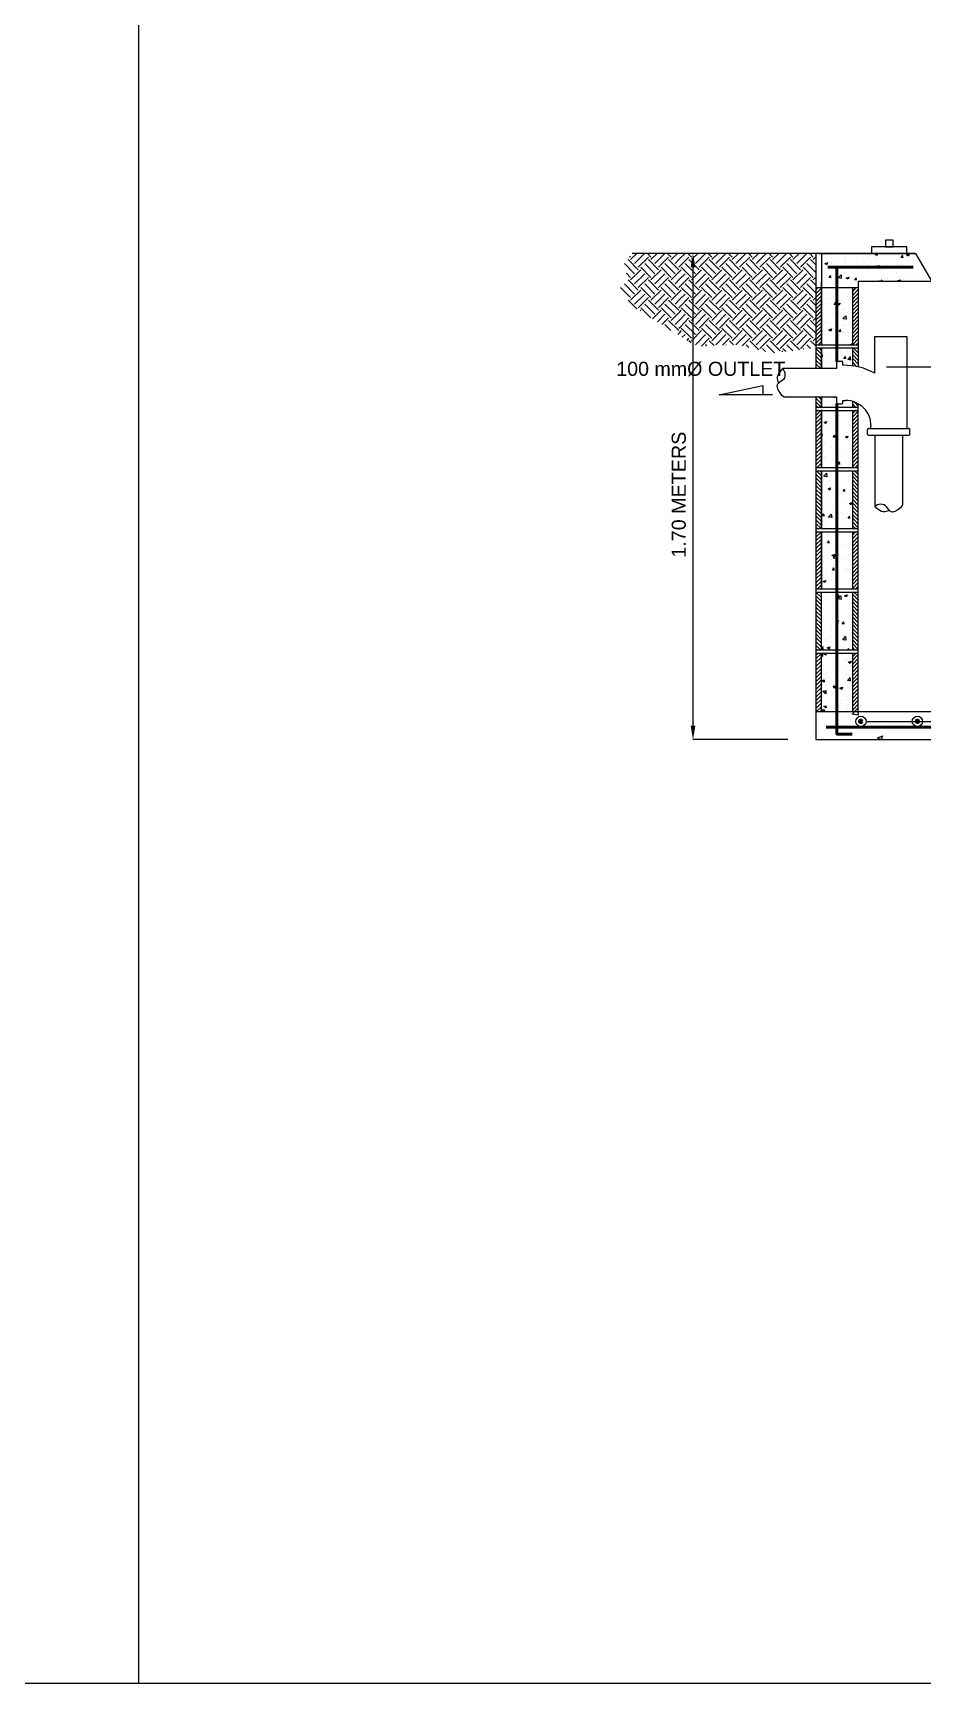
# Model space of a CAD drawing. Header units: millimetres. Extents: x 2391 to 3323, y 1596 to 2537.
# Drawn here: x 3003.3 to 3057.2, y 1595.5 to 1695.5 of the extents above; entities that cross this region are included whole.
import ezdxf

# ---------------------------------------------------------------- set-up
doc = ezdxf.new("R2010")
doc.units = ezdxf.units.MM
for name, color, linetype in [('Concrete slab piping', 201, 'Continuous'), ('LOCATION MAP', 101, 'Continuous'), ('OUTLINE', 7, 'Continuous'), ('PIPES', 20, 'Continuous'), ('REINF. BARS', 7, 'Continuous'), ('TEXT', 130, 'Continuous')]:
    doc.layers.add(name, color=color, linetype=linetype)
doc.layers.add('HATCHES', color=7, linetype='Continuous', true_color=0xe6ac00)
doc.styles.add('PDF Arial', font='arial.ttf')
doc.styles.add('PDF Swis721 BT', font='swiss.ttf')

msp = doc.modelspace()

# ---------------------------------------------------------------- linework, layer by layer
at = {"color": 11, "true_color": 0xf27172}
for p, q in [((3009.654, 2060.459), (3009.654, 1595.546)), ((2684.734, 1595.546), (3323.401, 1595.546))]:
    msp.add_line(p, q, dxfattribs=at)
at = {"layer": 'Concrete slab piping', "lineweight": 25}
for points in [[(3054.895, 1682.519), (3055.358, 1682.519), (3055.358, 1682.925), (3054.895, 1682.925)], [(3054.04, 1682.128), (3056.198, 1682.128), (3056.198, 1682.519), (3054.04, 1682.519)]]:
    msp.add_lwpolyline(points, close=True, dxfattribs=at)
for points in [[(3050.681, 1682.128), (3039.547, 1682.128)], [(3048.973, 1682.128), (3043.225, 1682.128)], [(3050.87, 1682.128), (3056.705, 1682.128), (3050.681, 1682.128), (3050.681, 1675.164)], [(3051.029, 1682.128), (3051.029, 1676.597), (3051.029, 1680.42)], [(3051.333, 1682.056), (3051.333, 1682.056)], [(3056.705, 1682.128), (3057.704, 1680.42), (3053.244, 1680.42), (3053.244, 1675.251)], [(3051.304, 1680.116), (3051.304, 1680.116)]]:
    msp.add_lwpolyline(points, dxfattribs=at)
at = {"layer": 'HATCHES', "lineweight": 25}
for points in [[(3039.46, 1681.897), (3039.388, 1681.969)], [(3039.46, 1681.752), (3039.837, 1682.128)], [(3039.692, 1681.52), (3040.3, 1682.128)], [(3039.923, 1681.289), (3040.546, 1681.897)], [(3040.691, 1681.897), (3040.474, 1682.128)], [(3040.691, 1681.752), (3041.067, 1682.128)], [(3040.922, 1681.52), (3041.531, 1682.128)], [(3041.154, 1681.289), (3041.762, 1681.897)], [(3041.922, 1681.897), (3041.704, 1682.128)], [(3041.922, 1681.752), (3042.298, 1682.128)], [(3042.153, 1681.52), (3042.428, 1681.795), (3042.761, 1682.128)], [(3042.385, 1681.289), (3042.428, 1681.332), (3042.993, 1681.897)], [(3043.152, 1681.897), (3042.921, 1682.128)], [(3043.152, 1681.752), (3043.529, 1682.128)], [(3043.384, 1681.52), (3043.992, 1682.128)], [(3043.616, 1681.289), (3044.224, 1681.897)], [(3044.383, 1681.897), (3044.151, 1682.128)], [(3044.383, 1681.752), (3044.759, 1682.128)], [(3044.615, 1681.52), (3045.223, 1682.128)], [(3044.846, 1681.289), (3045.454, 1681.897)], [(3045.614, 1681.897), (3045.382, 1682.128)], [(3045.614, 1681.752), (3045.99, 1682.128)], [(3045.831, 1681.52), (3046.439, 1682.128)], [(3046.063, 1681.289), (3046.685, 1681.897)], [(3046.83, 1681.897), (3046.613, 1682.128)], [(3046.83, 1681.752), (3047.206, 1682.128)], [(3047.062, 1681.52), (3047.67, 1682.128)], [(3047.293, 1681.289), (3047.916, 1681.897)], [(3048.061, 1681.897), (3047.843, 1682.128)], [(3048.061, 1681.752), (3048.437, 1682.128)], [(3048.292, 1681.52), (3048.9, 1682.128)], [(3048.524, 1681.289), (3049.147, 1681.897)], [(3049.291, 1681.897), (3049.074, 1682.128)], [(3049.291, 1681.752), (3049.668, 1682.128)], [(3049.523, 1681.52), (3050.131, 1682.128)], [(3049.755, 1681.289), (3050.363, 1681.897)], [(3050.522, 1681.897), (3050.305, 1682.128)], [(3050.522, 1681.752), (3050.681, 1681.911)], [(3051.984, 1681.882), (3051.984, 1681.882)], [(3053.143, 1681.839), (3053.143, 1681.839)], [(3053.577, 1681.868), (3053.577, 1681.868)], [(3053.838, 1681.839), (3053.838, 1681.839)], [(3054.417, 1682.013), (3054.287, 1682.027), (3054.373, 1682.128), (3054.402, 1682.013)], [(3054.388, 1681.911), (3054.388, 1681.911)], [(3054.692, 1682.027), (3054.692, 1682.027)], [(3055.213, 1682.027), (3055.213, 1682.027)], [(3055.981, 1681.882), (3055.85, 1681.882), (3055.952, 1682.013)], [(3055.952, 1681.868), (3055.923, 1682.013)], [(3039.692, 1680.898), (3039.084, 1681.52)], [(3039.46, 1680.666), (3039.214, 1680.927)], [(3039.923, 1681.129), (3039.315, 1681.752)], [(3039.46, 1680.521), (3040.083, 1681.129)], [(3039.692, 1680.29), (3040.314, 1680.898)], [(3040.691, 1680.666), (3040.083, 1681.289)], [(3040.922, 1680.898), (3040.314, 1681.52)], [(3041.154, 1681.129), (3040.546, 1681.752)], [(3040.691, 1680.521), (3041.313, 1681.129)], [(3040.922, 1680.29), (3041.531, 1680.898)], [(3041.922, 1680.666), (3041.313, 1681.289)], [(3042.153, 1680.898), (3041.531, 1681.52)], [(3042.385, 1681.129), (3041.762, 1681.752)], [(3041.922, 1680.521), (3042.428, 1681.028), (3042.53, 1681.129)], [(3042.153, 1680.29), (3042.443, 1680.579), (3042.761, 1680.898)], [(3043.152, 1680.666), (3042.53, 1681.289)], [(3043.384, 1680.898), (3042.761, 1681.52)], [(3043.616, 1681.129), (3042.993, 1681.752)], [(3043.152, 1680.521), (3043.76, 1681.129)], [(3043.384, 1680.29), (3043.992, 1680.898)], [(3044.383, 1680.666), (3043.76, 1681.289)], [(3044.615, 1680.898), (3043.992, 1681.52)], [(3044.846, 1681.129), (3044.224, 1681.752)], [(3044.383, 1680.521), (3044.991, 1681.129)], [(3044.615, 1680.29), (3045.223, 1680.898)], [(3045.614, 1680.666), (3044.991, 1681.289)], [(3045.831, 1680.898), (3045.223, 1681.52)], [(3046.063, 1681.129), (3045.454, 1681.752)], [(3045.614, 1680.521), (3046.222, 1681.129)], [(3045.831, 1680.29), (3046.453, 1680.898)], [(3046.83, 1680.666), (3046.222, 1681.289)], [(3047.062, 1680.898), (3046.453, 1681.52)], [(3047.293, 1681.129), (3046.685, 1681.752)], [(3046.83, 1680.521), (3047.452, 1681.129)], [(3047.062, 1680.29), (3047.684, 1680.898)], [(3048.061, 1680.666), (3047.452, 1681.289)], [(3048.292, 1680.898), (3047.684, 1681.52)], [(3048.524, 1681.129), (3047.916, 1681.752)], [(3048.061, 1680.521), (3048.683, 1681.129)], [(3048.292, 1680.29), (3048.915, 1680.898)], [(3049.291, 1680.666), (3048.683, 1681.289)], [(3049.523, 1680.898), (3048.915, 1681.52)], [(3049.755, 1681.129), (3049.147, 1681.752)], [(3049.291, 1680.521), (3049.914, 1681.129)], [(3049.523, 1680.29), (3050.131, 1680.898)], [(3050.522, 1680.666), (3049.914, 1681.289)], [(3050.681, 1680.97), (3050.131, 1681.52)], [(3050.681, 1681.433), (3050.363, 1681.752)], [(3051.101, 1681.477), (3051.101, 1681.477)], [(3051.376, 1681.578), (3051.333, 1681.433), (3051.231, 1681.506), (3051.376, 1681.564)], [(3051.289, 1681.651), (3051.289, 1681.651)], [(3051.333, 1680.84), (3051.333, 1680.84)], [(3051.362, 1681.564), (3051.362, 1681.564)], [(3051.651, 1681.549), (3051.651, 1681.549)], [(3051.898, 1680.811), (3051.898, 1680.811)], [(3052.028, 1680.652), (3052.202, 1680.825), (3052.216, 1680.623)], [(3052.433, 1680.985), (3052.433, 1680.985)], [(3052.448, 1681.709), (3052.448, 1681.709)], [(3052.448, 1681.593), (3052.448, 1681.593)], [(3052.477, 1681.665), (3052.477, 1681.665)], [(3052.52, 1680.985), (3052.52, 1680.985)], [(3053.273, 1680.985), (3053.273, 1680.985)], [(3053.563, 1681.144), (3053.563, 1681.144)], [(3053.606, 1681.549), (3053.606, 1681.549)], [(3053.78, 1681.202), (3053.78, 1681.202)], [(3053.823, 1681.057), (3053.823, 1681.057)], [(3054.301, 1681.795), (3054.301, 1681.795)], [(3054.504, 1681.404), (3054.46, 1681.26), (3054.344, 1681.332), (3054.504, 1681.39)], [(3054.634, 1681.173), (3054.634, 1681.173)], [(3054.677, 1681.303), (3054.677, 1681.303)], [(3054.764, 1681.491), (3054.764, 1681.491)], [(3055.039, 1681.419), (3055.039, 1681.419)], [(3055.459, 1681.737), (3055.459, 1681.737)], [(3055.561, 1680.941), (3055.561, 1680.941)], [(3055.763, 1681.433), (3055.763, 1681.433)], [(3055.923, 1681.448), (3055.923, 1681.448)], [(3056.01, 1681.347), (3056.01, 1681.347)], [(3056.314, 1681.636), (3056.314, 1681.636)], [(3056.56, 1681.419), (3056.56, 1681.419)], [(3056.618, 1681.694), (3056.618, 1681.694)], [(3056.835, 1681.158), (3056.835, 1681.158)], [(3056.864, 1680.869), (3056.864, 1680.869)], [(3056.893, 1681.593), (3056.893, 1681.593)], [(3057.081, 1681.404), (3057.081, 1681.404)], [(3039.46, 1679.45), (3038.852, 1680.058)], [(3039.692, 1679.667), (3039.084, 1680.29)], [(3039.923, 1679.899), (3039.315, 1680.521)], [(3039.46, 1679.291), (3040.083, 1679.899)], [(3039.923, 1680.058), (3040.546, 1680.666)], [(3040.691, 1679.45), (3040.083, 1680.058)], [(3040.922, 1679.667), (3040.314, 1680.29)], [(3041.154, 1679.899), (3040.546, 1680.521)], [(3040.691, 1679.291), (3041.313, 1679.899)], [(3041.154, 1680.058), (3041.762, 1680.666)], [(3041.922, 1679.45), (3041.313, 1680.058)], [(3042.153, 1679.667), (3041.531, 1680.29)], [(3042.385, 1679.899), (3041.762, 1680.521)], [(3041.922, 1679.291), (3042.443, 1679.812), (3042.53, 1679.899)], [(3042.385, 1680.058), (3042.443, 1680.116), (3042.993, 1680.666)], [(3043.152, 1679.45), (3042.53, 1680.058)], [(3043.384, 1679.667), (3042.761, 1680.29)], [(3043.616, 1679.899), (3042.993, 1680.521)], [(3043.152, 1679.291), (3043.76, 1679.899)], [(3043.616, 1680.058), (3044.224, 1680.666)], [(3044.383, 1679.45), (3043.76, 1680.058)], [(3044.615, 1679.667), (3043.992, 1680.29)], [(3044.846, 1679.899), (3044.224, 1680.521)], [(3044.383, 1679.291), (3044.991, 1679.899)], [(3044.846, 1680.058), (3045.454, 1680.666)], [(3045.614, 1679.45), (3044.991, 1680.058)], [(3045.831, 1679.667), (3045.223, 1680.29)], [(3046.063, 1679.899), (3045.454, 1680.521)], [(3045.614, 1679.291), (3046.222, 1679.899)], [(3046.063, 1680.058), (3046.685, 1680.666)], [(3046.83, 1679.45), (3046.222, 1680.058)], [(3047.062, 1679.667), (3046.453, 1680.29)], [(3047.293, 1679.899), (3046.685, 1680.521)], [(3046.83, 1679.291), (3047.452, 1679.899)], [(3047.293, 1680.058), (3047.916, 1680.666)], [(3048.061, 1679.45), (3047.452, 1680.058)], [(3048.292, 1679.667), (3047.684, 1680.29)], [(3048.524, 1679.899), (3047.916, 1680.521)], [(3048.061, 1679.291), (3048.683, 1679.899)], [(3048.524, 1680.058), (3049.147, 1680.666)], [(3049.291, 1679.45), (3048.683, 1680.058)], [(3049.523, 1679.667), (3048.915, 1680.29)], [(3049.755, 1679.899), (3049.147, 1680.521)], [(3049.291, 1679.291), (3049.914, 1679.899)], [(3049.755, 1680.058), (3050.363, 1680.666)], [(3050.522, 1679.45), (3049.914, 1680.058)], [(3050.681, 1679.739), (3050.131, 1680.29)], [(3050.681, 1680.203), (3050.363, 1680.521)], [(3050.522, 1680.521), (3050.681, 1680.681)], [(3050.681, 1679.913), (3050.826, 1680.058)], [(3050.681, 1679.681), (3051.029, 1680.029)], [(3051.072, 1680.695), (3051.072, 1680.695)], [(3051.246, 1680.767), (3051.246, 1680.767)], [(3051.333, 1679.957), (3051.333, 1679.957)], [(3051.608, 1680.652), (3051.478, 1680.666), (3051.579, 1680.782)], [(3051.55, 1680.782), (3051.55, 1680.782)], [(3051.579, 1680.652), (3051.564, 1680.782)], [(3051.767, 1680.29), (3051.767, 1680.29)], [(3052.028, 1680.666), (3052.216, 1680.637)], [(3052.404, 1680.261), (3052.404, 1680.261)], [(3052.708, 1680.738), (3052.708, 1680.738)], [(3052.708, 1680.13), (3052.708, 1680.13)], [(3052.911, 1679.826), (3053.128, 1680.058)], [(3052.911, 1679.595), (3053.244, 1679.942)], [(3053.157, 1680.521), (3053.027, 1680.521), (3053.143, 1680.652)], [(3053.027, 1680.507), (3053.027, 1680.507)], [(3053.143, 1680.507), (3053.114, 1680.652)], [(3053.244, 1680.203), (3053.244, 1680.203)], [(3053.534, 1680.42), (3053.534, 1680.42)], [(3053.867, 1680.681), (3053.867, 1680.681)], [(3054.301, 1680.724), (3054.301, 1680.724)], [(3054.46, 1680.42), (3054.518, 1680.478)], [(3054.518, 1680.42), (3054.518, 1680.463)], [(3054.605, 1680.42), (3054.692, 1680.521)], [(3054.649, 1680.579), (3054.649, 1680.579)], [(3054.692, 1680.42), (3054.677, 1680.507)], [(3055.039, 1680.637), (3055.039, 1680.637)], [(3055.445, 1680.492), (3055.445, 1680.492)], [(3055.72, 1680.42), (3055.648, 1680.463), (3055.792, 1680.521), (3055.763, 1680.42)], [(3055.734, 1680.709), (3055.734, 1680.709)], [(3055.981, 1680.565), (3055.981, 1680.565)], [(3056.198, 1680.594), (3056.198, 1680.594)], [(3056.806, 1680.666), (3056.806, 1680.666)], [(3039.866, 1678.74), (3039.315, 1679.291)], [(3039.692, 1679.059), (3040.314, 1679.667)], [(3039.923, 1678.827), (3040.546, 1679.45)], [(3040.676, 1678.234), (3040.083, 1678.827)], [(3040.922, 1678.451), (3040.314, 1679.059)], [(3041.154, 1678.682), (3040.546, 1679.291)], [(3040.922, 1679.059), (3041.531, 1679.667)], [(3041.154, 1678.827), (3041.762, 1679.45)], [(3041.922, 1678.219), (3041.313, 1678.827)], [(3042.153, 1678.451), (3041.531, 1679.059)], [(3042.385, 1678.682), (3041.762, 1679.291)], [(3042.153, 1679.059), (3042.443, 1679.348), (3042.761, 1679.667)], [(3042.385, 1678.827), (3042.443, 1678.9), (3042.993, 1679.45)], [(3043.152, 1678.219), (3042.53, 1678.827)], [(3043.384, 1678.451), (3042.761, 1679.059)], [(3043.616, 1678.682), (3042.993, 1679.291)], [(3043.384, 1679.059), (3043.992, 1679.667)], [(3043.616, 1678.827), (3044.224, 1679.45)], [(3044.383, 1678.219), (3043.76, 1678.827)], [(3044.615, 1678.451), (3043.992, 1679.059)], [(3044.846, 1678.682), (3044.224, 1679.291)], [(3044.615, 1679.059), (3045.223, 1679.667)], [(3044.846, 1678.827), (3045.454, 1679.45)], [(3045.614, 1678.219), (3044.991, 1678.827)], [(3045.831, 1678.451), (3045.223, 1679.059)], [(3046.063, 1678.682), (3045.454, 1679.291)], [(3045.831, 1679.059), (3046.453, 1679.667)], [(3046.063, 1678.827), (3046.685, 1679.45)], [(3046.83, 1678.219), (3046.222, 1678.827)], [(3047.062, 1678.451), (3046.453, 1679.059)], [(3047.293, 1678.682), (3046.685, 1679.291)], [(3047.062, 1679.059), (3047.684, 1679.667)], [(3047.293, 1678.827), (3047.916, 1679.45)], [(3048.061, 1678.219), (3047.452, 1678.827)], [(3048.292, 1678.451), (3047.684, 1679.059)], [(3048.524, 1678.682), (3047.916, 1679.291)], [(3048.292, 1679.059), (3048.915, 1679.667)], [(3048.524, 1678.827), (3049.147, 1679.45)], [(3049.291, 1678.219), (3048.683, 1678.827)], [(3049.523, 1678.451), (3048.915, 1679.059)], [(3049.755, 1678.682), (3049.147, 1679.291)], [(3049.523, 1679.059), (3050.131, 1679.667)], [(3049.755, 1678.827), (3050.363, 1679.45)], [(3050.522, 1678.219), (3049.914, 1678.827)], [(3050.681, 1678.509), (3050.131, 1679.059)], [(3050.681, 1678.972), (3050.363, 1679.291)], [(3050.522, 1679.291), (3050.681, 1679.45), (3051.029, 1679.797)], [(3050.681, 1679.218), (3051.029, 1679.566)], [(3050.681, 1678.986), (3051.029, 1679.334)], [(3050.681, 1678.755), (3051.029, 1679.102)], [(3050.681, 1678.523), (3051.029, 1678.871)], [(3051.13, 1679.667), (3051.13, 1679.667)], [(3051.275, 1679.392), (3051.275, 1679.392)], [(3051.333, 1679.32), (3051.333, 1679.32)], [(3051.593, 1679.377), (3051.593, 1679.377)], [(3051.912, 1679.015), (3051.782, 1679.03), (3051.883, 1679.16)], [(3051.883, 1679.015), (3051.854, 1679.146)], [(3052.129, 1679.276), (3052.129, 1679.276)], [(3052.288, 1679.624), (3052.288, 1679.624)], [(3052.346, 1678.813), (3052.346, 1678.813)], [(3052.375, 1679.537), (3052.375, 1679.537)], [(3052.593, 1679.537), (3052.593, 1679.537)], [(3052.679, 1679.348), (3052.679, 1679.348)], [(3052.752, 1679.334), (3052.752, 1679.334)], [(3052.911, 1679.363), (3053.244, 1679.71)], [(3052.911, 1679.146), (3053.244, 1679.479)], [(3052.911, 1678.914), (3053.244, 1679.247)], [(3052.911, 1678.682), (3053.244, 1679.015)], [(3040.039, 1678.639), (3040.083, 1678.682)], [(3040.792, 1678.161), (3041.313, 1678.682)], [(3041.082, 1677.987), (3041.531, 1678.451)], [(3041.357, 1677.814), (3041.762, 1678.219)], [(3041.893, 1677.466), (3041.531, 1677.828)], [(3042.385, 1677.452), (3041.762, 1678.06)], [(3041.922, 1678.06), (3042.443, 1678.596), (3042.53, 1678.682)], [(3042.153, 1677.828), (3042.457, 1678.132), (3042.761, 1678.451)], [(3042.385, 1677.597), (3042.457, 1677.669), (3042.993, 1678.219)], [(3043.384, 1677.22), (3042.761, 1677.828)], [(3043.616, 1677.452), (3042.993, 1678.06)], [(3043.152, 1678.06), (3043.76, 1678.682)], [(3043.384, 1677.828), (3043.992, 1678.451)], [(3043.616, 1677.597), (3044.224, 1678.219)], [(3044.615, 1677.22), (3043.992, 1677.828)], [(3044.846, 1677.452), (3044.224, 1678.06)], [(3044.383, 1678.06), (3044.991, 1678.682)], [(3044.615, 1677.828), (3045.223, 1678.451)], [(3044.846, 1677.597), (3045.454, 1678.219)], [(3045.831, 1677.22), (3045.223, 1677.828)], [(3046.063, 1677.452), (3045.454, 1678.06)], [(3045.614, 1678.06), (3046.222, 1678.682)], [(3045.831, 1677.828), (3046.453, 1678.451)], [(3046.063, 1677.597), (3046.685, 1678.219)], [(3047.062, 1677.22), (3046.453, 1677.828)], [(3047.293, 1677.452), (3046.685, 1678.06)], [(3046.83, 1678.06), (3047.452, 1678.682)], [(3047.062, 1677.828), (3047.684, 1678.451)], [(3047.293, 1677.597), (3047.916, 1678.219)], [(3048.292, 1677.22), (3047.684, 1677.828)], [(3048.524, 1677.452), (3047.916, 1678.06)], [(3048.061, 1678.06), (3048.683, 1678.682)], [(3048.292, 1677.828), (3048.915, 1678.451)], [(3048.524, 1677.597), (3049.147, 1678.219)], [(3049.523, 1677.22), (3048.915, 1677.828)], [(3049.755, 1677.452), (3049.147, 1678.06)], [(3049.291, 1678.06), (3049.914, 1678.682)], [(3049.523, 1677.828), (3050.131, 1678.451)], [(3049.755, 1677.597), (3050.363, 1678.219)], [(3050.681, 1677.292), (3050.131, 1677.828)], [(3050.681, 1677.741), (3050.363, 1678.06)], [(3050.522, 1678.06), (3050.681, 1678.219)], [(3050.681, 1678.292), (3051.029, 1678.639)], [(3050.681, 1678.074), (3051.029, 1678.407)], [(3050.681, 1677.843), (3051.029, 1678.176)], [(3050.681, 1677.611), (3051.029, 1677.944)], [(3051.231, 1677.944), (3051.231, 1677.944)], [(3051.246, 1678.668), (3051.246, 1678.668)], [(3051.246, 1678.016), (3051.246, 1678.016)], [(3051.564, 1678.422), (3051.564, 1678.422)], [(3051.854, 1678.523), (3051.854, 1678.523)], [(3052.1, 1678.494), (3052.1, 1678.494)], [(3052.317, 1678.176), (3052.491, 1678.349), (3052.506, 1678.147)], [(3052.317, 1678.19), (3052.506, 1678.161)], [(3052.317, 1678.089), (3052.317, 1678.089)], [(3052.506, 1678.234), (3052.506, 1678.234)], [(3052.911, 1678.451), (3053.244, 1678.784)], [(3052.911, 1678.219), (3053.244, 1678.567)], [(3052.911, 1677.987), (3053.244, 1678.335)], [(3052.911, 1677.756), (3053.244, 1678.103)], [(3052.911, 1677.524), (3053.244, 1677.872)], [(3042.312, 1677.22), (3042.457, 1677.365), (3042.53, 1677.452)], [(3043.152, 1676.988), (3042.53, 1677.597)], [(3042.588, 1677.046), (3042.761, 1677.22)], [(3042.877, 1676.858), (3042.993, 1676.988)], [(3043.123, 1676.713), (3042.993, 1676.829)], [(3043.152, 1676.829), (3043.76, 1677.452)], [(3043.384, 1676.597), (3043.992, 1677.22)], [(3043.746, 1676.511), (3044.224, 1676.988)], [(3044.383, 1676.988), (3043.76, 1677.597)], [(3044.513, 1676.54), (3044.224, 1676.829)], [(3044.383, 1676.829), (3044.991, 1677.452)], [(3044.615, 1676.597), (3045.223, 1677.22)], [(3045.614, 1676.988), (3044.991, 1677.597)], [(3045.035, 1676.569), (3045.454, 1676.988)], [(3045.701, 1676.597), (3045.454, 1676.829)], [(3045.614, 1676.829), (3046.222, 1677.452)], [(3045.831, 1676.597), (3046.453, 1677.22)], [(3046.83, 1676.988), (3046.222, 1677.597)], [(3046.222, 1676.525), (3046.685, 1676.988)], [(3047.221, 1676.293), (3046.685, 1676.829)], [(3046.83, 1676.829), (3047.452, 1677.452)], [(3047.062, 1676.597), (3047.684, 1677.22)], [(3047.293, 1676.366), (3047.916, 1676.988)], [(3048.061, 1676.988), (3047.452, 1677.597)], [(3048.524, 1676.221), (3047.916, 1676.829)], [(3048.061, 1676.829), (3048.683, 1677.452)], [(3048.292, 1676.597), (3048.915, 1677.22)], [(3048.524, 1676.366), (3049.147, 1676.988)], [(3049.291, 1676.988), (3048.683, 1677.597)], [(3049.682, 1676.293), (3049.147, 1676.829)], [(3049.291, 1676.829), (3049.914, 1677.452)], [(3049.523, 1676.597), (3050.131, 1677.22)], [(3049.755, 1676.366), (3050.363, 1676.988)], [(3050.522, 1676.988), (3049.914, 1677.597)], [(3050.681, 1676.525), (3050.363, 1676.829)], [(3050.522, 1676.829), (3050.681, 1676.988)], [(3050.681, 1677.379), (3051.029, 1677.712)], [(3050.681, 1677.148), (3051.029, 1677.495)], [(3050.681, 1676.916), (3051.029, 1677.264)], [(3050.681, 1676.684), (3051.029, 1677.032)], [(3051.203, 1677.22), (3051.203, 1677.22)], [(3051.434, 1677.408), (3051.434, 1677.408)], [(3051.536, 1677.625), (3051.536, 1677.625)], [(3051.767, 1677.539), (3051.767, 1677.539)], [(3051.782, 1676.887), (3051.782, 1676.887)], [(3051.898, 1677.119), (3051.898, 1677.119)], [(3052.202, 1677.379), (3052.071, 1677.394), (3052.187, 1677.524)], [(3052.187, 1677.379), (3052.158, 1677.51)], [(3052.288, 1677.365), (3052.288, 1677.365)], [(3052.361, 1677.741), (3052.361, 1677.741)], [(3052.593, 1677.365), (3052.593, 1677.365)], [(3052.911, 1677.292), (3053.244, 1677.64)], [(3052.911, 1677.061), (3053.244, 1677.408)], [(3052.911, 1676.829), (3053.244, 1677.177)], [(3052.911, 1676.612), (3053.244, 1676.945)], [(3044.079, 1676.525), (3043.992, 1676.597)], [(3045.252, 1676.569), (3045.223, 1676.597)], [(3046.627, 1676.438), (3046.453, 1676.597)], [(3047.626, 1676.192), (3047.452, 1676.366)], [(3048.176, 1676.105), (3047.684, 1676.597)], [(3048.625, 1676.163), (3048.683, 1676.221)], [(3048.857, 1676.192), (3048.683, 1676.366)], [(3049.277, 1676.236), (3048.915, 1676.597)], [(3049.957, 1676.322), (3049.914, 1676.366)], [(3050.363, 1676.366), (3050.131, 1676.597)], [(3051.029, 1676.018), (3050.681, 1676.366)], [(3051.029, 1675.787), (3050.681, 1676.134)], [(3051.029, 1675.569), (3050.681, 1675.902)], [(3050.826, 1676.597), (3051.029, 1676.8)], [(3051.029, 1676.25), (3050.87, 1676.409)], [(3051.029, 1675.946), (3051.087, 1675.975), (3051.043, 1675.845), (3051.029, 1675.859)], [(3051.217, 1676.033), (3051.217, 1676.033)], [(3052.158, 1676.264), (3052.158, 1676.264)], [(3052.245, 1675.917), (3052.245, 1675.917)], [(3052.274, 1676.641), (3052.274, 1676.641)], [(3052.506, 1675.758), (3052.375, 1675.758), (3052.477, 1675.888)], [(3052.491, 1675.743), (3052.462, 1675.888)], [(3052.578, 1676.207), (3052.578, 1676.207)], [(3052.593, 1676.786), (3052.593, 1676.786)], [(3052.607, 1675.7), (3052.781, 1675.874)], [(3052.781, 1676.597), (3052.766, 1676.612), (3052.911, 1676.67)], [(3052.795, 1675.671), (3052.766, 1675.874)], [(3052.897, 1676.597), (3052.911, 1676.655)], [(3053.244, 1675.874), (3052.911, 1676.221)], [(3053.244, 1675.642), (3052.911, 1675.989)], [(3053.244, 1676.105), (3052.94, 1676.409)], [(3053.128, 1676.597), (3053.244, 1676.713)], [(3053.244, 1676.337), (3053.172, 1676.409)], [(3051.029, 1675.338), (3050.681, 1675.671)], [(3050.971, 1675.164), (3050.681, 1675.439)], [(3050.739, 1675.164), (3050.681, 1675.208)], [(3051.145, 1675.787), (3051.145, 1675.787)], [(3051.231, 1675.265), (3051.231, 1675.265)], [(3052.506, 1675.483), (3052.506, 1675.483)], [(3052.549, 1675.425), (3052.549, 1675.425)], [(3052.607, 1675.714), (3052.795, 1675.685)], [(3053.244, 1675.41), (3052.911, 1675.758)], [(3053.157, 1675.265), (3052.911, 1675.526)], [(3051.029, 1673.021), (3050.681, 1673.369)], [(3051, 1672.818), (3050.681, 1673.137)], [(3050.783, 1672.818), (3050.681, 1672.905)], [(3051.029, 1673.253), (3050.841, 1673.441)], [(3051.043, 1672.891), (3051.043, 1672.891)], [(3051.666, 1672.963), (3051.666, 1672.963)], [(3051.738, 1673.441), (3051.811, 1673.398), (3051.825, 1673.441)], [(3052.042, 1672.891), (3052.042, 1672.891)], [(3053.085, 1672.818), (3052.911, 1672.992)], [(3053.244, 1672.876), (3053.012, 1673.108)], [(3050.681, 1672.543), (3050.812, 1672.659)], [(3050.681, 1672.312), (3051.029, 1672.645)], [(3050.681, 1672.08), (3051.029, 1672.428)], [(3050.681, 1671.848), (3051.029, 1672.196)], [(3050.681, 1671.617), (3051.029, 1671.964)], [(3051.087, 1672.109), (3051.087, 1672.109)], [(3051.231, 1672.514), (3051.231, 1672.514)], [(3051.521, 1672.616), (3051.55, 1672.616)], [(3051.536, 1672.616), (3051.536, 1672.616)], [(3051.753, 1672.037), (3051.753, 1672.037)], [(3052.115, 1672.312), (3052.115, 1672.312)], [(3052.462, 1672.283), (3052.462, 1672.283)], [(3052.911, 1672.457), (3053.114, 1672.659)], [(3052.911, 1672.225), (3053.244, 1672.572)], [(3052.911, 1671.993), (3053.244, 1672.341)], [(3052.911, 1671.762), (3053.244, 1672.109)], [(3052.911, 1671.544), (3053.244, 1671.877)], [(3050.681, 1671.385), (3051.029, 1671.733)], [(3050.681, 1671.153), (3051.029, 1671.501)], [(3050.681, 1670.922), (3051.029, 1671.269), (3051.029, 1671.284), (3051.058, 1671.081)], [(3050.681, 1670.69), (3051.029, 1671.038)], [(3051.029, 1671.095), (3051.058, 1671.095)], [(3051.304, 1671.067), (3051.304, 1671.067)], [(3051.608, 1671.776), (3051.608, 1671.776)], [(3051.854, 1670.98), (3051.724, 1670.994), (3051.825, 1671.124)], [(3051.84, 1670.98), (3051.811, 1671.124)], [(3051.898, 1671.429), (3051.898, 1671.429)], [(3052.057, 1670.864), (3052.057, 1670.864)], [(3052.086, 1671.588), (3052.086, 1671.588)], [(3052.433, 1671.501), (3052.433, 1671.501)], [(3052.578, 1671.284), (3052.578, 1671.284)], [(3052.766, 1671.733), (3052.766, 1671.733)], [(3052.911, 1671.313), (3053.244, 1671.646)], [(3052.911, 1671.081), (3053.244, 1671.414)], [(3052.911, 1670.849), (3053.244, 1671.182)], [(3052.911, 1670.618), (3053.244, 1670.965)], [(3050.681, 1670.473), (3051.029, 1670.806)], [(3050.681, 1670.241), (3051.029, 1670.574)], [(3050.681, 1670.01), (3051.029, 1670.343)], [(3050.681, 1669.778), (3051.029, 1670.111)], [(3050.681, 1669.546), (3051.029, 1669.894)], [(3051.188, 1670.676), (3051.188, 1670.676)], [(3051.318, 1670.574), (3051.318, 1670.574)], [(3051.651, 1670.386), (3051.651, 1670.386)], [(3051.869, 1670.647), (3051.869, 1670.647)], [(3052.028, 1670.14), (3052.028, 1670.14)], [(3052.115, 1669.894), (3052.115, 1669.894)], [(3052.346, 1670.618), (3052.346, 1670.618)], [(3052.491, 1669.981), (3052.491, 1669.981)], [(3052.694, 1670.748), (3052.694, 1670.748)], [(3052.81, 1670.328), (3052.81, 1670.328)], [(3052.911, 1670.386), (3053.244, 1670.734)], [(3052.911, 1670.154), (3053.244, 1670.502)], [(3052.911, 1669.923), (3053.244, 1670.27)], [(3052.911, 1669.691), (3053.244, 1670.039)], [(3050.681, 1669.315), (3051.029, 1669.662)], [(3051.029, 1668.649), (3050.71, 1668.967)], [(3050.754, 1669.155), (3051.029, 1669.43)], [(3051.029, 1668.88), (3050.942, 1668.967)], [(3050.985, 1669.155), (3051.029, 1669.199)], [(3051.217, 1669.763), (3051.217, 1669.763)], [(3051.289, 1669.792), (3051.289, 1669.792)], [(3051.738, 1669.286), (3051.738, 1669.286)], [(3051.912, 1669.517), (3051.912, 1669.517)], [(3051.999, 1669.416), (3051.999, 1669.416)], [(3052.158, 1669.358), (3052.028, 1669.358), (3052.129, 1669.488)], [(3052.129, 1669.344), (3052.115, 1669.488)], [(3052.911, 1669.459), (3053.244, 1669.807)], [(3052.911, 1669.228), (3053.244, 1669.575)], [(3053.244, 1668.504), (3052.911, 1668.837)], [(3053.244, 1668.735), (3053.012, 1668.967)], [(3053.056, 1669.155), (3053.244, 1669.344)], [(3053.244, 1668.967), (3053.244, 1668.967)], [(3051.029, 1668.417), (3050.681, 1668.764)], [(3051.029, 1668.185), (3050.681, 1668.533)], [(3051.029, 1667.954), (3050.681, 1668.301)], [(3051.029, 1667.736), (3050.681, 1668.069)], [(3051.029, 1667.505), (3050.681, 1667.838)], [(3051.145, 1668.649), (3051.347, 1668.62)], [(3051.159, 1668.634), (3051.318, 1668.808), (3051.347, 1668.605)], [(3051.304, 1668.316), (3051.304, 1668.316)], [(3051.492, 1668.402), (3051.492, 1668.402)], [(3051.955, 1668.113), (3051.955, 1668.113)], [(3051.955, 1667.968), (3051.955, 1667.968)], [(3051.984, 1668.692), (3051.984, 1668.692)], [(3052.462, 1667.722), (3052.332, 1667.736), (3052.433, 1667.852)], [(3052.346, 1668.359), (3052.346, 1668.359)], [(3052.433, 1667.722), (3052.404, 1667.852)], [(3052.564, 1668.533), (3052.564, 1668.533)], [(3052.65, 1668.359), (3052.65, 1668.359)], [(3052.882, 1668.431), (3052.882, 1668.431)], [(3053.244, 1668.272), (3052.911, 1668.62)], [(3053.244, 1668.04), (3052.911, 1668.388)], [(3053.244, 1667.809), (3052.911, 1668.156)], [(3053.244, 1667.577), (3052.911, 1667.925)], [(3051.029, 1667.273), (3050.681, 1667.606)], [(3051.029, 1667.041), (3050.681, 1667.374)], [(3051.029, 1666.81), (3050.681, 1667.157)], [(3051.029, 1666.578), (3050.681, 1666.926)], [(3051.058, 1667.302), (3051.058, 1667.302)], [(3051.217, 1667.012), (3051.217, 1667.012)], [(3051.767, 1667.505), (3051.767, 1667.505)], [(3051.926, 1667.244), (3051.926, 1667.244)], [(3052.216, 1667.259), (3052.216, 1667.259)], [(3052.317, 1667.577), (3052.317, 1667.577)], [(3052.477, 1667.23), (3052.477, 1667.23)], [(3052.564, 1666.824), (3052.564, 1666.824)], [(3052.708, 1666.998), (3052.824, 1666.911), (3052.868, 1667.056)], [(3052.708, 1666.983), (3052.868, 1667.041)], [(3053.244, 1667.345), (3052.911, 1667.693)], [(3053.244, 1667.114), (3052.911, 1667.461)], [(3053.244, 1666.882), (3052.911, 1667.23)], [(3053.244, 1666.665), (3052.911, 1666.998)], [(3050.681, 1666.694), (3051.029, 1666.346), (3051.043, 1666.346), (3051.029, 1666.303)], [(3051.029, 1666.115), (3050.681, 1666.462)], [(3051.029, 1665.883), (3050.681, 1666.231)], [(3051.029, 1665.651), (3050.681, 1665.999)], [(3051.203, 1666.216), (3051.072, 1666.231), (3051.174, 1666.361)], [(3051.101, 1665.898), (3051.101, 1665.898)], [(3051.174, 1666.216), (3051.159, 1666.346)], [(3051.174, 1665.869), (3051.174, 1665.869)], [(3051.203, 1666.65), (3051.203, 1666.65)], [(3051.434, 1666.173), (3051.637, 1666.144)], [(3051.449, 1666.158), (3051.608, 1666.332), (3051.637, 1666.129)], [(3051.738, 1666.535), (3051.738, 1666.535)], [(3051.753, 1666.723), (3051.753, 1666.723)], [(3051.796, 1666.144), (3051.796, 1666.144)], [(3051.898, 1666.52), (3051.898, 1666.52)], [(3051.999, 1665.97), (3051.999, 1665.97)], [(3052.259, 1665.854), (3052.259, 1665.854)], [(3052.752, 1666.086), (3052.636, 1666.1), (3052.737, 1666.216)], [(3052.737, 1666.086), (3052.708, 1666.216)], [(3053.244, 1666.433), (3052.911, 1666.766)], [(3053.244, 1666.202), (3052.911, 1666.535)], [(3053.244, 1665.97), (3052.911, 1666.303)], [(3053.244, 1665.738), (3052.911, 1666.086)], [(3053.244, 1665.507), (3052.911, 1665.854)], [(3051, 1665.463), (3050.681, 1665.767)], [(3050.768, 1665.463), (3050.681, 1665.536)], [(3050.681, 1665.174), (3050.783, 1665.26)], [(3050.681, 1664.942), (3051.014, 1665.26)], [(3050.681, 1664.71), (3051.029, 1665.043)], [(3050.681, 1664.479), (3051.029, 1664.826)], [(3051.304, 1665.565), (3051.304, 1665.565)], [(3051.362, 1665.043), (3051.362, 1665.043)], [(3051.42, 1665.116), (3051.42, 1665.116)], [(3051.84, 1665.072), (3051.84, 1665.072)], [(3051.869, 1665.796), (3051.869, 1665.796)], [(3052.288, 1665.463), (3052.332, 1665.478), (3052.332, 1665.463)], [(3052.52, 1665), (3052.52, 1665)], [(3052.564, 1665.782), (3052.564, 1665.782)], [(3053.07, 1665.463), (3052.911, 1665.622)], [(3052.911, 1665.087), (3053.085, 1665.26)], [(3052.911, 1664.855), (3053.244, 1665.203)], [(3052.911, 1664.623), (3053.244, 1664.971)], [(3050.681, 1664.247), (3051.029, 1664.594)], [(3050.681, 1664.015), (3051.029, 1664.363)], [(3050.681, 1663.784), (3051.029, 1664.131)], [(3050.681, 1663.552), (3051.029, 1663.899)], [(3051.203, 1664.261), (3051.203, 1664.261)], [(3051.507, 1664.594), (3051.376, 1664.594), (3051.478, 1664.725)], [(3051.478, 1664.58), (3051.449, 1664.725)], [(3051.724, 1663.682), (3051.898, 1663.871)], [(3051.825, 1664.348), (3051.825, 1664.348)], [(3051.912, 1663.653), (3051.898, 1663.856)], [(3052.1, 1663.885), (3052.1, 1663.885)], [(3052.231, 1664.435), (3052.231, 1664.435)], [(3052.477, 1664.479), (3052.477, 1664.479)], [(3052.766, 1664.508), (3052.766, 1664.508)], [(3052.911, 1664.392), (3053.244, 1664.739)], [(3052.911, 1664.16), (3053.244, 1664.508)], [(3052.911, 1663.943), (3053.244, 1664.276)], [(3052.911, 1663.711), (3053.244, 1664.044)], [(3050.681, 1663.32), (3051.029, 1663.668)], [(3050.681, 1663.089), (3051.029, 1663.436)], [(3050.681, 1662.871), (3051.029, 1663.204)], [(3050.681, 1662.64), (3051.029, 1662.973)], [(3051.405, 1663.639), (3051.405, 1663.639)], [(3051.651, 1663.581), (3051.651, 1663.581)], [(3051.68, 1662.973), (3051.782, 1663.089)], [(3051.68, 1662.958), (3051.811, 1662.958)], [(3051.724, 1663.784), (3051.724, 1663.784)], [(3051.724, 1663.697), (3051.926, 1663.668)], [(3051.782, 1662.944), (3051.753, 1663.089)], [(3051.767, 1662.9), (3051.767, 1662.9)], [(3051.796, 1663.624), (3051.796, 1663.624)], [(3052.202, 1663.653), (3052.202, 1663.653)], [(3052.448, 1662.9), (3052.448, 1662.9)], [(3052.564, 1663.595), (3052.564, 1663.595)], [(3052.564, 1663.031), (3052.564, 1663.031)], [(3052.897, 1663.074), (3052.897, 1663.074)], [(3052.911, 1663.48), (3053.244, 1663.813)], [(3052.911, 1663.248), (3053.244, 1663.581)], [(3052.911, 1663.016), (3053.244, 1663.349)], [(3052.911, 1662.785), (3053.244, 1663.132)], [(3052.911, 1662.553), (3053.244, 1662.9)], [(3050.681, 1662.408), (3051.029, 1662.741)], [(3050.681, 1662.176), (3051.029, 1662.509)], [(3050.681, 1661.945), (3051.029, 1662.278)], [(3050.783, 1661.815), (3051.029, 1662.061)], [(3051.014, 1661.815), (3051.029, 1661.829)], [(3051.058, 1661.945), (3051.058, 1661.945)], [(3051.087, 1662.727), (3051.087, 1662.727)], [(3051.289, 1662.814), (3051.289, 1662.814)], [(3051.622, 1662.799), (3051.622, 1662.799)], [(3051.666, 1662.785), (3051.666, 1662.785)], [(3051.738, 1662.176), (3051.738, 1662.176)], [(3051.883, 1662.046), (3051.883, 1662.046)], [(3052.824, 1662.727), (3052.824, 1662.727)], [(3052.868, 1662.35), (3052.868, 1662.35)], [(3052.911, 1662.321), (3053.244, 1662.669)], [(3052.911, 1662.09), (3053.244, 1662.437)], [(3052.911, 1661.858), (3053.244, 1662.205)], [(3053.085, 1661.815), (3053.244, 1661.974)], [(3051.029, 1661.279), (3050.681, 1661.612)], [(3051.029, 1661.047), (3050.681, 1661.395)], [(3051.029, 1660.815), (3050.681, 1661.163)], [(3051.029, 1660.584), (3050.681, 1660.931)], [(3051.029, 1661.51), (3050.913, 1661.612)], [(3051.203, 1661.51), (3051.203, 1661.51)], [(3051.304, 1661.192), (3051.304, 1661.192)], [(3051.709, 1661.467), (3051.709, 1661.467)], [(3051.709, 1661.38), (3051.709, 1661.38)], [(3051.724, 1661.033), (3051.724, 1661.033)], [(3052.1, 1661.322), (3051.97, 1661.337), (3052.086, 1661.453)], [(3052.013, 1661.206), (3052.187, 1661.395), (3052.202, 1661.177)], [(3052.013, 1661.221), (3052.202, 1661.192)], [(3052.086, 1661.322), (3052.057, 1661.453)], [(3052.679, 1661.38), (3052.679, 1661.38)], [(3052.81, 1660.902), (3052.81, 1660.902)], [(3052.868, 1661.322), (3052.868, 1661.322)], [(3053.244, 1661.134), (3052.911, 1661.467)], [(3053.244, 1660.902), (3052.911, 1661.235)], [(3053.244, 1660.671), (3052.911, 1661.018)], [(3053.244, 1661.366), (3052.983, 1661.612)], [(3053.244, 1661.597), (3053.215, 1661.612)], [(3051.029, 1660.352), (3050.681, 1660.7)], [(3051.029, 1660.135), (3050.681, 1660.468)], [(3051.029, 1659.903), (3050.681, 1660.236)], [(3051.029, 1659.672), (3050.681, 1660.005)], [(3051.289, 1660.063), (3051.289, 1660.063)], [(3051.666, 1660.019), (3051.666, 1660.019)], [(3051.695, 1660.743), (3051.695, 1660.743)], [(3051.97, 1660.511), (3051.97, 1660.511)], [(3052.1, 1660.511), (3052.1, 1660.511)], [(3052.549, 1660.28), (3052.549, 1660.28)], [(3052.65, 1660.584), (3052.65, 1660.584)], [(3052.795, 1660.178), (3052.795, 1660.178)], [(3052.897, 1659.845), (3052.897, 1659.845)], [(3053.244, 1660.439), (3052.911, 1660.787)], [(3053.244, 1660.207), (3052.911, 1660.555)], [(3053.244, 1659.976), (3052.911, 1660.323)], [(3053.244, 1659.744), (3052.911, 1660.092)], [(3053.244, 1659.512), (3052.911, 1659.86)], [(3051.029, 1659.44), (3050.681, 1659.773)], [(3051.029, 1659.208), (3050.681, 1659.556)], [(3051.029, 1658.977), (3050.681, 1659.324)], [(3051.029, 1658.745), (3050.681, 1659.092)], [(3051.029, 1658.513), (3050.681, 1658.861)], [(3051.507, 1658.875), (3051.507, 1658.875)], [(3051.536, 1659.657), (3051.536, 1659.657)], [(3051.55, 1659.411), (3051.55, 1659.411)], [(3051.637, 1659.295), (3051.637, 1659.295)], [(3052.013, 1659.121), (3052.013, 1659.121)], [(3052.086, 1659.73), (3052.086, 1659.73)], [(3052.404, 1659.686), (3052.274, 1659.701), (3052.375, 1659.816)], [(3052.303, 1658.731), (3052.477, 1658.919), (3052.491, 1658.702)], [(3052.332, 1658.977), (3052.332, 1658.977)], [(3052.39, 1659.686), (3052.361, 1659.816)], [(3052.462, 1658.977), (3052.462, 1658.977)], [(3052.708, 1659.353), (3052.708, 1659.353)], [(3052.766, 1659.454), (3052.766, 1659.454)], [(3053.244, 1659.281), (3052.911, 1659.628)], [(3053.244, 1659.064), (3052.911, 1659.397)], [(3053.244, 1658.832), (3052.911, 1659.165)], [(3053.244, 1658.6), (3052.911, 1658.933)], [(3051.029, 1658.282), (3050.681, 1658.629)], [(3050.956, 1658.122), (3050.681, 1658.397)], [(3050.739, 1658.122), (3050.681, 1658.166)], [(3050.681, 1657.789), (3050.812, 1657.92)], [(3050.681, 1657.572), (3051.029, 1657.905)], [(3051.029, 1658.209), (3051.13, 1658.325)], [(3051.029, 1658.195), (3051.145, 1658.195)], [(3051.072, 1657.862), (3051.029, 1657.833)], [(3051.072, 1657.847), (3051.087, 1657.717), (3051.029, 1657.76)], [(3051.13, 1658.18), (3051.101, 1658.325)], [(3051.116, 1658.296), (3051.116, 1658.296)], [(3051.289, 1657.92), (3051.289, 1657.804), (3051.116, 1657.92)], [(3051.203, 1658.759), (3051.203, 1658.759)], [(3051.608, 1658.571), (3051.608, 1658.571)], [(3051.709, 1658.282), (3051.709, 1658.282)], [(3051.753, 1658.122), (3051.753, 1658.122)], [(3052.274, 1658.253), (3052.274, 1658.253)], [(3052.303, 1658.745), (3052.491, 1658.716)], [(3052.621, 1658.122), (3052.679, 1658.195)], [(3052.679, 1658.122), (3052.665, 1658.18)], [(3052.737, 1658.731), (3052.737, 1658.731)], [(3053.244, 1658.369), (3052.911, 1658.702)], [(3053.244, 1658.137), (3052.911, 1658.484)], [(3053.041, 1658.122), (3052.911, 1658.253)], [(3052.911, 1657.717), (3053.114, 1657.92)], [(3052.911, 1657.485), (3053.244, 1657.833)], [(3050.681, 1657.341), (3051.029, 1657.674)], [(3050.681, 1657.109), (3051.029, 1657.442)], [(3050.681, 1656.877), (3051.029, 1657.21)], [(3050.681, 1656.646), (3051.029, 1656.993)], [(3051.68, 1657.254), (3051.68, 1657.254)], [(3051.695, 1657.558), (3051.695, 1657.558)], [(3052.317, 1656.848), (3052.317, 1656.848)], [(3052.549, 1657.529), (3052.549, 1657.529)], [(3052.564, 1657.456), (3052.564, 1657.456)], [(3052.679, 1657.283), (3052.679, 1657.283)], [(3052.911, 1657.254), (3053.244, 1657.601)], [(3052.911, 1657.022), (3053.244, 1657.369)], [(3052.911, 1656.79), (3053.244, 1657.138)], [(3052.911, 1656.559), (3053.244, 1656.906)], [(3050.681, 1656.414), (3051.029, 1656.761)], [(3050.681, 1656.182), (3051.029, 1656.53)], [(3050.681, 1655.951), (3051.029, 1656.298)], [(3050.681, 1655.719), (3051.029, 1656.066)], [(3050.681, 1655.487), (3051.029, 1655.835)], [(3051.058, 1656.255), (3051.188, 1656.298), (3051.188, 1656.168), (3051.058, 1656.24)], [(3051.145, 1656.182), (3051.145, 1656.182)], [(3051.289, 1656.66), (3051.289, 1656.66)], [(3051.318, 1656.385), (3051.318, 1656.385)], [(3051.55, 1656.819), (3051.55, 1656.819)], [(3051.811, 1655.791), (3051.869, 1655.907), (3051.724, 1655.922)], [(3051.811, 1655.777), (3051.738, 1655.922)], [(3051.782, 1656.037), (3051.782, 1656.037)], [(3051.984, 1656.588), (3051.984, 1656.588)], [(3052.462, 1656.226), (3052.462, 1656.226)], [(3052.535, 1656.66), (3052.535, 1656.66)], [(3052.578, 1655.994), (3052.578, 1655.994)], [(3052.781, 1656.24), (3052.593, 1656.269), (3052.766, 1656.443)], [(3052.636, 1655.835), (3052.636, 1655.835)], [(3052.665, 1656.559), (3052.665, 1656.559)], [(3052.781, 1656.226), (3052.752, 1656.443)], [(3052.781, 1655.922), (3052.781, 1655.922)], [(3052.911, 1656.428), (3052.882, 1656.428), (3052.911, 1656.457)], [(3052.911, 1656.327), (3053.244, 1656.674)], [(3052.911, 1656.11), (3053.244, 1656.443)], [(3052.911, 1655.878), (3053.244, 1656.211)], [(3052.911, 1655.646), (3053.244, 1655.98)], [(3050.681, 1655.256), (3051.029, 1655.603)], [(3050.681, 1655.038), (3051.029, 1655.371)], [(3050.681, 1654.807), (3051.029, 1655.14)], [(3050.681, 1654.575), (3051.029, 1654.908)], [(3051.275, 1655.024), (3051.275, 1655.024)], [(3051.622, 1655.328), (3051.622, 1655.328)], [(3051.695, 1655.444), (3051.695, 1655.444)], [(3051.941, 1655.502), (3051.941, 1655.502)], [(3052.158, 1654.879), (3052.158, 1654.879)], [(3052.216, 1655.067), (3052.216, 1655.067)], [(3052.607, 1655.111), (3052.607, 1655.111)], [(3052.911, 1655.415), (3053.244, 1655.748)], [(3052.911, 1655.183), (3053.244, 1655.531)], [(3052.911, 1654.952), (3053.244, 1655.299)], [(3052.911, 1654.72), (3053.244, 1655.067)], [(3052.911, 1654.488), (3053.244, 1654.836)], [(3050.725, 1654.387), (3051.029, 1654.676)], [(3050.956, 1654.387), (3051.029, 1654.459)], [(3051.145, 1654.387), (3051.072, 1654.503), (3051.203, 1654.488), (3051.159, 1654.387)], [(3051.391, 1654.604), (3051.391, 1654.604)], [(3052.535, 1654.778), (3052.535, 1654.778)], [(3052.578, 1654.387), (3052.578, 1654.387)], [(3052.621, 1654.59), (3052.621, 1654.59)], [(3053.259, 1654.17), (3052.882, 1654.228), (3053.041, 1654.387)], [(3053.027, 1654.387), (3053.244, 1654.604)], [(3053.259, 1654.155), (3053.244, 1654.387)], [(3055.72, 1653.981), (3055.72, 1653.981)], [(3055.865, 1654.097), (3055.865, 1654.097)], [(3051.434, 1653.518), (3051.434, 1653.518)], [(3051.898, 1653.46), (3051.898, 1653.46)], [(3052.983, 1653.605), (3052.983, 1653.605)], [(3053.186, 1653.547), (3053.186, 1653.547)], [(3054.591, 1652.678), (3054.417, 1652.794), (3054.721, 1652.91), (3054.634, 1652.678)], [(3054.634, 1653.822), (3054.634, 1653.822)]]:
    msp.add_lwpolyline(points, dxfattribs=at)
for points in [[(3056.328, 1682.099), (3056.285, 1681.969), (3056.169, 1682.042)], [(3052.679, 1680.695), (3052.636, 1680.565), (3052.52, 1680.637)], [(3052.144, 1679.117), (3052.1, 1678.986), (3051.999, 1679.059)], [(3051.622, 1677.553), (3051.579, 1677.423), (3051.463, 1677.495)], [(3051.333, 1671.95), (3051.289, 1671.819), (3051.174, 1671.892)], [(3052.621, 1671.067), (3052.578, 1670.936), (3052.477, 1671.009)], [(3052.1, 1669.503), (3052.057, 1669.373), (3051.97, 1669.43), (3051.941, 1669.445), (3051.97, 1669.445)], [(3051.564, 1667.925), (3051.521, 1667.794), (3051.42, 1667.867)], [(3051.811, 1663.899), (3051.767, 1663.769), (3051.651, 1663.842)], [(3051.275, 1662.321), (3051.231, 1662.191), (3051.13, 1662.263)], [(3052.578, 1661.453), (3052.535, 1661.322), (3052.419, 1661.395)], [(3052.042, 1659.874), (3051.999, 1659.744), (3051.97, 1659.773), (3051.898, 1659.816), (3051.97, 1659.845)], [(3051.521, 1658.296), (3051.478, 1658.166), (3051.362, 1658.238)], [(3052.81, 1657.427), (3052.766, 1657.297), (3052.665, 1657.369)], [(3052.288, 1655.849), (3052.245, 1655.719), (3052.129, 1655.791)], [(3051.289, 1655.458), (3051.101, 1655.589), (3051.289, 1655.646)], [(3051.159, 1654.691), (3051.289, 1654.734), (3051.304, 1654.604)]]:
    msp.add_lwpolyline(points, close=True, dxfattribs=at)
at = {"layer": 'LOCATION MAP', "lineweight": 25}
msp.add_lwpolyline([(3054.953, 1675.251), (3060.035, 1675.251)], dxfattribs=at)
at = {"layer": 'LOCATION MAP', "transparency": 33554559}
msp.add_solid([(3043.094, 1681.274), (3043.384, 1681.274), (3043.239, 1682.128)], dxfattribs=at)
at = {"layer": 'OUTLINE', "lineweight": 25}
msp.add_lwpolyline([(3051.029, 1673.441), (3051.029, 1672.818)], close=True, dxfattribs=at)
for points in [[(3052.911, 1672.818), (3052.911, 1673.151)], [(3050.681, 1654.387), (3109.683, 1654.387)]]:
    msp.add_lwpolyline(points, dxfattribs=at)
at = {"layer": 'PIPES', "lineweight": 53}
for points in [[(3051.955, 1681.289), (3051.955, 1675.569)], [(3051.955, 1673.036), (3051.955, 1653.011), (3052.868, 1653.011)]]:
    msp.add_lwpolyline(points, dxfattribs=at)
at = {"layer": 'PIPES', "lineweight": 25}
for points in [[(3050.681, 1680.058), (3053.244, 1680.058)], [(3052.911, 1676.597), (3052.911, 1680.058)], [(3054.243, 1674.874), (3054.243, 1677.104), (3056.183, 1677.104), (3056.183, 1671.515)], [(3050.681, 1676.597), (3053.244, 1676.597)], [(3050.681, 1676.409), (3053.244, 1676.409)], [(3050.681, 1673.441), (3050.681, 1652.678), (3109.683, 1652.678), (3109.683, 1676.047)], [(3052.911, 1675.309), (3052.911, 1676.409)], [(3048.408, 1674.281), (3048.365, 1674.527), (3048.365, 1674.643), (3048.394, 1674.759), (3048.437, 1674.86), (3048.509, 1674.961), (3048.669, 1675.164), (3048.756, 1674.99), (3048.799, 1674.889), (3048.799, 1674.802), (3048.799, 1674.701), (3048.77, 1674.599), (3048.712, 1674.498), (3048.64, 1674.426), (3048.437, 1674.281), (3048.365, 1674.208), (3048.336, 1674.151), (3048.321, 1674.078), (3048.336, 1674.006), (3048.365, 1673.919), (3048.452, 1673.745), (3048.582, 1673.571), (3048.669, 1673.499), (3048.756, 1673.441), (3051.926, 1673.441), (3051.926, 1673.094)], [(3051.926, 1675.512), (3051.926, 1675.164), (3048.669, 1675.164)], [(3052.231, 1675.584), (3052.013, 1675.584)], [(3048.061, 1673.557), (3044.832, 1673.557), (3047.467, 1674.122), (3047.467, 1673.557)], [(3050.681, 1672.818), (3053.244, 1672.818)], [(3052.013, 1673.021), (3052.231, 1673.021)], [(3052.317, 1673.094), (3052.317, 1673.209), (3052.477, 1673.209)], [(3053.244, 1654.387), (3053.244, 1673.007)], [(3050.681, 1672.616), (3053.244, 1672.616)], [(3052.506, 1672.587), (3052.506, 1672.587)], [(3052.911, 1669.155), (3052.911, 1672.616)], [(3053.809, 1671.182), (3053.809, 1671.443)], [(3053.881, 1671.515), (3056.285, 1671.515)], [(3056.285, 1671.095), (3053.881, 1671.095)], [(3054.011, 1671.515), (3054.011, 1671.675)], [(3055.923, 1671.095), (3055.923, 1666.882), (3055.865, 1666.81), (3055.807, 1666.723), (3055.648, 1666.593), (3055.459, 1666.491), (3055.387, 1666.477), (3055.315, 1666.462), (3055.242, 1666.477), (3055.199, 1666.491), (3055.112, 1666.578), (3054.982, 1666.766), (3054.895, 1666.839), (3054.808, 1666.897), (3054.706, 1666.926), (3054.605, 1666.94), (3054.504, 1666.926), (3054.417, 1666.897), (3054.243, 1666.795), (3054.446, 1666.636), (3054.547, 1666.578), (3054.649, 1666.52), (3054.764, 1666.506), (3054.88, 1666.506), (3055.126, 1666.549)], [(3054.243, 1671.095), (3054.243, 1666.795)], [(3056.357, 1671.443), (3056.357, 1671.182)], [(3050.681, 1669.155), (3053.244, 1669.155)], [(3050.681, 1668.967), (3053.244, 1668.967)], [(3052.911, 1665.463), (3052.911, 1668.967)], [(3050.681, 1665.463), (3053.244, 1665.463)], [(3050.681, 1665.26), (3053.244, 1665.26)], [(3051.029, 1661.815), (3051.029, 1665.26), (3051.029, 1661.829)], [(3052.911, 1661.815), (3052.911, 1665.26)], [(3050.681, 1661.815), (3053.244, 1661.815)], [(3050.681, 1661.612), (3053.244, 1661.612)], [(3051.029, 1658.122), (3051.029, 1661.612)], [(3052.911, 1658.122), (3052.911, 1661.612)], [(3050.681, 1658.122), (3053.244, 1658.122)], [(3050.681, 1657.92), (3053.244, 1657.92)], [(3051.029, 1654.387), (3051.029, 1657.92)], [(3052.911, 1654.387), (3052.911, 1657.92)], [(3053.707, 1653.779), (3103.24, 1653.779), (3103.24, 1650.839), (3101.082, 1650.839)]]:
    msp.add_lwpolyline(points, dxfattribs=at)
for points in [[(3051.029, 1676.409), (3051.029, 1675.164)], [(3051.029, 1672.645), (3051.029, 1669.155)], [(3051.029, 1668.967), (3051.029, 1665.463)]]:
    msp.add_lwpolyline(points, close=True, dxfattribs=at)
msp.add_lwpolyline([(3054.249, 1674.869, 0.131643), (3052.317, 1675.352), (3052.317, 1675.512)], format="xyb", dxfattribs=at)
for centre in [(3053.411, 1653.786), (3056.828, 1653.786)]:
    msp.add_circle(centre, 0.311, dxfattribs=at)
for centre, radius, start, end in [((3052.021, 1675.519), 0.0796, 89.99955, 180.00045), ((3052.238, 1675.519), 0.0796, 359.99955, 90.00045), ((3052.021, 1673.101), 0.0796, 179.99955, 270.00045), ((3052.238, 1673.101), 0.0796, 269.99955, 0.00045), ((3052.484, 1671.682), 1.542, 359.99998, 90.00002), ((3053.888, 1671.45), 0.0796, 89.99955, 180.00045), ((3053.888, 1671.19), 0.0796, 179.99955, 270.00045), ((3056.292, 1671.45), 0.0796, 359.99955, 90.00045), ((3056.292, 1671.19), 0.0796, 269.99955, 0.00045)]:
    msp.add_arc(centre, radius, start, end, dxfattribs=at)
at = {"layer": 'REINF. BARS', "lineweight": 53}
for points in [[(3051.405, 1681.289), (3056.574, 1681.289)], [(3051.304, 1653.431), (3109.248, 1653.431)]]:
    msp.add_lwpolyline(points, dxfattribs=at)
for centre in [(3053.396, 1653.786), (3056.828, 1653.786)]:
    msp.add_circle(centre, 0.0796, dxfattribs=at)
at = {"layer": 'TEXT', "lineweight": 25}
for points in [[(3043.239, 1653.533), (3043.239, 1681.274)], [(3048.973, 1652.678), (3043.225, 1652.678)]]:
    msp.add_lwpolyline(points, dxfattribs=at)
at = {"layer": 'TEXT', "transparency": 33554559}
msp.add_solid([(3043.094, 1653.533), (3043.384, 1653.533), (3043.239, 1652.678)], dxfattribs=at)

# ---------------------------------------------------------------- texts
at = {"layer": 'TEXT', "insert": (3038.591, 1674.68), "char_height": 0.85099, "attachment_point": 7, "style": 'PDF Arial'}
msp.add_mtext('100 mmØ OUTLET', dxfattribs=at)
at = {"layer": 'TEXT', "insert": (3042.814, 1663.697), "char_height": 0.85498, "attachment_point": 7, "rotation": 90, "style": 'PDF Swis721 BT'}
msp.add_mtext('1.70 METERS', dxfattribs=at)

doc.saveas('drawing.dxf')
